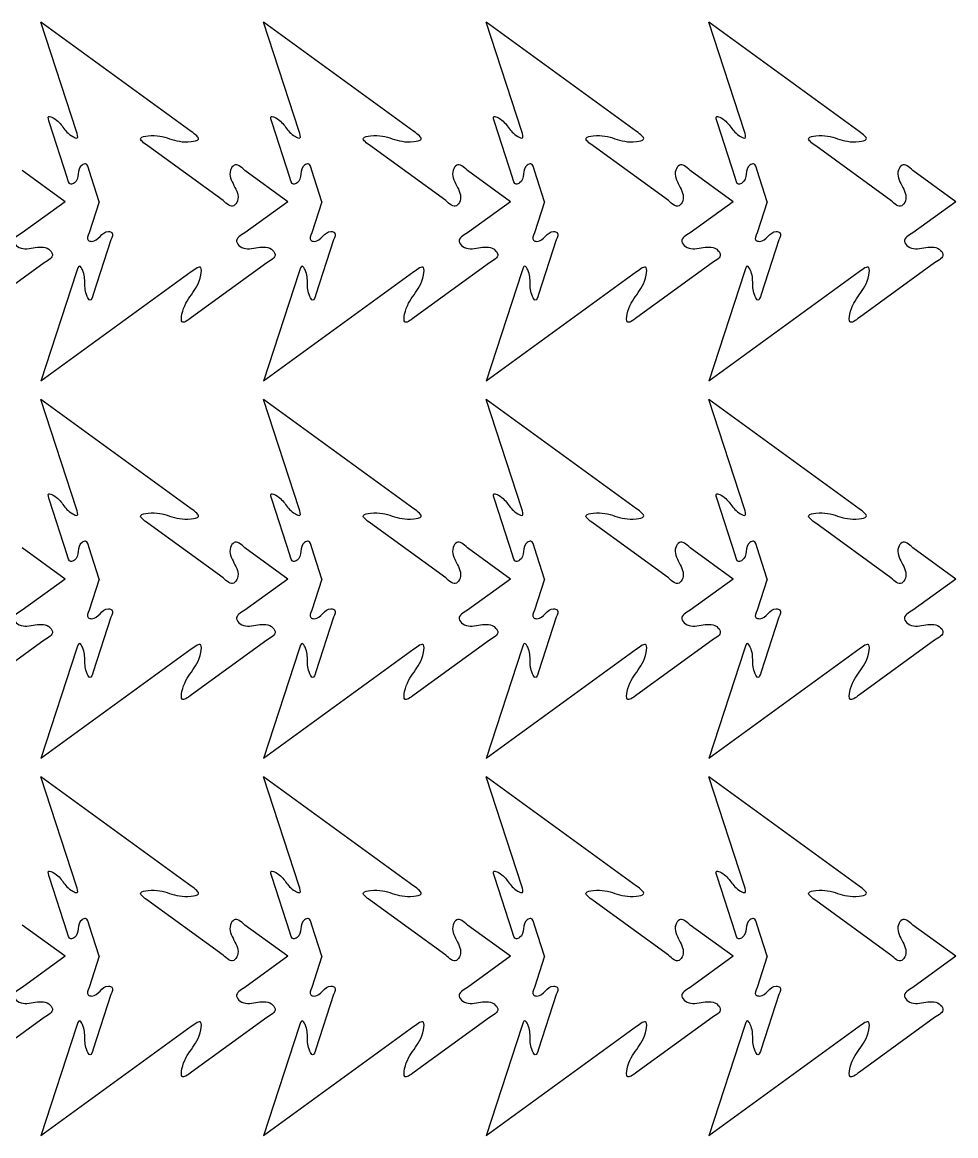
# Model space of a CAD drawing. Extents: x 14 to 374, y -227 to 221.
# Drawn here: x 188.1 to 374.3, y -227.1 to -5.1 of the extents above; entities that cross this region are included whole.
import ezdxf

# ---------------------------------------------------------------- set-up
doc = ezdxf.new("R2010")
doc.units = 0
doc.layers.get('0').update_dxf_attribs({"linetype": 'CONTINUOUS'})

msp = doc.modelspace()

# ---------------------------------------------------------------- linework, layer by layer
at = {"color": 7}
for points in [[(198.892872, -26.860419), (191.818546, -5.087872)], [(221.785878, -26.860419), (191.818546, -5.087872)], [(243.293332, -26.860419), (236.219006, -5.087872)], [(266.186338, -26.860419), (236.219006, -5.087872)], [(287.693792, -26.860419), (280.619466, -5.087872)], [(310.586798, -26.860419), (280.619466, -5.087872)], [(332.094252, -26.860419), (325.019926, -5.087872)], [(354.987258, -26.860419), (325.019926, -5.087872)], [(197.06491, -36.051194), (193.527749, -25.164916)], [(241.46537, -36.051194), (237.928209, -25.164916)], [(285.86583, -36.051194), (282.328669, -25.164916)], [(330.26629, -36.051194), (326.729129, -25.164916)], [(228.133997, -40.629795), (213.150328, -29.74352)], [(272.534457, -40.629795), (257.550788, -29.74352)], [(316.934917, -40.629795), (301.951248, -29.74352)], [(361.335377, -40.629795), (346.351708, -29.74352)], [(196.650143, -40.857054), (188.088044, -34.636327)], [(203.440657, -40.857054), (201.419423, -34.636327)], [(241.050603, -40.857054), (232.488504, -34.636327)], [(247.841117, -40.857054), (245.819883, -34.636327)], [(285.451063, -40.857054), (276.888964, -34.636327)], [(292.241577, -40.857054), (290.220343, -34.636327)], [(329.851523, -40.857054), (321.289424, -34.636327)], [(336.642037, -40.857054), (334.620803, -34.636327)], [(374.251983, -40.857054), (365.689884, -34.636327)], [(196.650143, -40.857054), (188.088044, -47.077781)], [(203.440657, -40.857054), (201.419423, -47.077781)], [(241.050603, -40.857054), (232.488504, -47.077781)], [(247.841117, -40.857054), (245.819883, -47.077781)], [(285.451063, -40.857054), (276.888964, -47.077781)], [(292.241577, -40.857054), (290.220343, -47.077781)], [(329.851523, -40.857054), (321.289424, -47.077781)], [(336.642037, -40.857054), (334.620803, -47.077781)], [(374.251983, -40.857054), (365.689884, -47.077781)], [(205.773927, -48.492646), (202.236766, -59.378922)], [(250.174387, -48.492646), (246.637226, -59.378922)], [(294.574847, -48.492646), (291.037686, -59.378922)], [(338.975307, -48.492646), (335.438146, -59.378922)], [(192.442551, -53.071247), (177.45888, -63.95752)], [(236.843011, -53.071247), (221.85934, -63.95752)], [(281.243471, -53.071247), (266.2598, -63.95752)], [(325.643931, -53.071247), (310.66026, -63.95752)], [(370.044391, -53.071247), (355.06072, -63.95752)], [(198.892872, -54.853689), (191.818546, -76.626234)], [(221.785878, -54.853689), (191.818546, -76.626234)], [(243.293332, -54.853689), (236.219006, -76.626234)], [(266.186338, -54.853689), (236.219006, -76.626234)], [(287.693792, -54.853689), (280.619466, -76.626234)], [(310.586798, -54.853689), (280.619466, -76.626234)], [(332.094252, -54.853689), (325.019926, -76.626234)], [(354.987258, -54.853689), (325.019926, -76.626234)], [(198.892872, -102.088079), (191.818546, -80.315532)], [(221.785878, -102.088079), (191.818546, -80.315532)], [(243.293332, -102.088079), (236.219006, -80.315532)], [(266.186338, -102.088079), (236.219006, -80.315532)], [(287.693792, -102.088079), (280.619466, -80.315532)], [(310.586798, -102.088079), (280.619466, -80.315532)], [(332.094252, -102.088079), (325.019926, -80.315532)], [(354.987258, -102.088079), (325.019926, -80.315532)], [(197.06491, -111.278854), (193.527749, -100.392576)], [(241.46537, -111.278854), (237.928209, -100.392576)], [(285.86583, -111.278854), (282.328669, -100.392576)], [(330.26629, -111.278854), (326.729129, -100.392576)], [(228.133997, -115.857455), (213.150328, -104.97118)], [(272.534457, -115.857455), (257.550788, -104.97118)], [(316.934917, -115.857455), (301.951248, -104.97118)], [(361.335377, -115.857455), (346.351708, -104.97118)], [(196.650143, -116.084714), (188.088044, -109.863987)], [(203.440657, -116.084714), (201.419423, -109.863987)], [(241.050603, -116.084714), (232.488504, -109.863987)], [(247.841117, -116.084714), (245.819883, -109.863987)], [(285.451063, -116.084714), (276.888964, -109.863987)], [(292.241577, -116.084714), (290.220343, -109.863987)], [(329.851523, -116.084714), (321.289424, -109.863987)], [(336.642037, -116.084714), (334.620803, -109.863987)], [(374.251983, -116.084714), (365.689884, -109.863987)], [(196.650143, -116.084714), (188.088044, -122.305441)], [(203.440657, -116.084714), (201.419423, -122.305441)], [(241.050603, -116.084714), (232.488504, -122.305441)], [(247.841117, -116.084714), (245.819883, -122.305441)], [(285.451063, -116.084714), (276.888964, -122.305441)], [(292.241577, -116.084714), (290.220343, -122.305441)], [(329.851523, -116.084714), (321.289424, -122.305441)], [(336.642037, -116.084714), (334.620803, -122.305441)], [(374.251983, -116.084714), (365.689884, -122.305441)], [(205.773927, -123.720306), (202.236766, -134.606582)], [(250.174387, -123.720306), (246.637226, -134.606582)], [(294.574847, -123.720306), (291.037686, -134.606582)], [(338.975307, -123.720306), (335.438146, -134.606582)], [(192.442551, -128.298907), (177.45888, -139.18518)], [(236.843011, -128.298907), (221.85934, -139.18518)], [(281.243471, -128.298907), (266.2598, -139.18518)], [(325.643931, -128.298907), (310.66026, -139.18518)], [(370.044391, -128.298907), (355.06072, -139.18518)], [(198.892872, -130.081349), (191.818546, -151.853894)], [(221.785878, -130.081349), (191.818546, -151.853894)], [(243.293332, -130.081349), (236.219006, -151.853894)], [(266.186338, -130.081349), (236.219006, -151.853894)], [(287.693792, -130.081349), (280.619466, -151.853894)], [(310.586798, -130.081349), (280.619466, -151.853894)], [(332.094252, -130.081349), (325.019926, -151.853894)], [(354.987258, -130.081349), (325.019926, -151.853894)], [(198.892872, -177.315729), (191.818546, -155.543182)], [(221.785878, -177.315729), (191.818546, -155.543182)], [(243.293332, -177.315729), (236.219006, -155.543182)], [(266.186338, -177.315729), (236.219006, -155.543182)], [(287.693792, -177.315729), (280.619466, -155.543182)], [(310.586798, -177.315729), (280.619466, -155.543182)], [(332.094252, -177.315729), (325.019926, -155.543182)], [(354.987258, -177.315729), (325.019926, -155.543182)], [(197.06491, -186.506504), (193.527749, -175.620226)], [(241.46537, -186.506504), (237.928209, -175.620226)], [(285.86583, -186.506504), (282.328669, -175.620226)], [(330.26629, -186.506504), (326.729129, -175.620226)], [(228.133997, -191.085105), (213.150328, -180.19883)], [(272.534457, -191.085105), (257.550788, -180.19883)], [(316.934917, -191.085105), (301.951248, -180.19883)], [(361.335377, -191.085105), (346.351708, -180.19883)], [(196.650143, -191.312364), (188.088044, -185.091637)], [(203.440657, -191.312364), (201.419423, -185.091637)], [(241.050603, -191.312364), (232.488504, -185.091637)], [(247.841117, -191.312364), (245.819883, -185.091637)], [(285.451063, -191.312364), (276.888964, -185.091637)], [(292.241577, -191.312364), (290.220343, -185.091637)], [(329.851523, -191.312364), (321.289424, -185.091637)], [(336.642037, -191.312364), (334.620803, -185.091637)], [(374.251983, -191.312364), (365.689884, -185.091637)], [(196.650143, -191.312364), (188.088044, -197.533091)], [(203.440657, -191.312364), (201.419423, -197.533091)], [(241.050603, -191.312364), (232.488504, -197.533091)], [(247.841117, -191.312364), (245.819883, -197.533091)], [(285.451063, -191.312364), (276.888964, -197.533091)], [(292.241577, -191.312364), (290.220343, -197.533091)], [(329.851523, -191.312364), (321.289424, -197.533091)], [(336.642037, -191.312364), (334.620803, -197.533091)], [(374.251983, -191.312364), (365.689884, -197.533091)], [(205.773927, -198.947956), (202.236766, -209.834232)], [(250.174387, -198.947956), (246.637226, -209.834232)], [(294.574847, -198.947956), (291.037686, -209.834232)], [(338.975307, -198.947956), (335.438146, -209.834232)], [(192.442551, -203.526557), (177.45888, -214.41283)], [(236.843011, -203.526557), (221.85934, -214.41283)], [(281.243471, -203.526557), (266.2598, -214.41283)], [(325.643931, -203.526557), (310.66026, -214.41283)], [(370.044391, -203.526557), (355.06072, -214.41283)], [(198.892872, -205.308999), (191.818546, -227.081544)], [(221.785878, -205.308999), (191.818546, -227.081544)], [(243.293332, -205.308999), (236.219006, -227.081544)], [(266.186338, -205.308999), (236.219006, -227.081544)], [(287.693792, -205.308999), (280.619466, -227.081544)], [(310.586798, -205.308999), (280.619466, -227.081544)], [(332.094252, -205.308999), (325.019926, -227.081544)], [(354.987258, -205.308999), (325.019926, -227.081544)]]:
    msp.add_lwpolyline(points, dxfattribs=at)
at = {"color": 1}
for points, knots in [([(193.527513, -25.165146), (193.335333, -24.575293), (193.004204, -23.558967), (195.055279, -24.466931), (196.210122, -26.012915), (197.365047, -27.558789), (199.416184, -28.466775), (199.084966, -27.45045), (198.892734, -26.860596)], [0, 0, 0, 0, 1.297049, 2.234838, 4.917444, 7.600135, 8.537924, 9.834986, 9.834986, 9.834986, 9.834986]), ([(237.927973, -25.165146), (237.735793, -24.575293), (237.404664, -23.558967), (239.455739, -24.466931), (240.610582, -26.012915), (241.765507, -27.558789), (243.816644, -28.466775), (243.485426, -27.45045), (243.293194, -26.860596)], [0, 0, 0, 0, 1.297049, 2.234838, 4.917444, 7.600135, 8.537924, 9.834986, 9.834986, 9.834986, 9.834986]), ([(282.328433, -25.165146), (282.136253, -24.575293), (281.805124, -23.558967), (283.856199, -24.466931), (285.011042, -26.012915), (286.165967, -27.558789), (288.217104, -28.466775), (287.885886, -27.45045), (287.693654, -26.860596)], [0, 0, 0, 0, 1.297049, 2.234838, 4.917444, 7.600135, 8.537924, 9.834986, 9.834986, 9.834986, 9.834986]), ([(326.728893, -25.165146), (326.536713, -24.575293), (326.205584, -23.558967), (328.256659, -24.466931), (329.411502, -26.012915), (330.566427, -27.558789), (332.617564, -28.466775), (332.286346, -27.45045), (332.094114, -26.860596)], [0, 0, 0, 0, 1.297049, 2.234838, 4.917444, 7.600135, 8.537924, 9.834986, 9.834986, 9.834986, 9.834986]), ([(213.150071, -29.74376), (212.337532, -29.15444), (210.937473, -28.139002), (214.485996, -27.376838), (216.19888, -27.908271), (217.468071, -28.302046)], [0, 0, 0, 0, 2.098619, 3.616061, 7.95672, 7.95672, 7.95672, 7.95672]), ([(257.550531, -29.74376), (256.737992, -29.15444), (255.337933, -28.139002), (258.886456, -27.376838), (260.59934, -27.908271), (261.868531, -28.302046)], [0, 0, 0, 0, 2.098619, 3.616061, 7.95672, 7.95672, 7.95672, 7.95672]), ([(301.950991, -29.74376), (301.138452, -29.15444), (299.738393, -28.139002), (303.286916, -27.376838), (304.9998, -27.908271), (306.268991, -28.302046)], [0, 0, 0, 0, 2.098619, 3.616061, 7.95672, 7.95672, 7.95672, 7.95672]), ([(346.351451, -29.74376), (345.538912, -29.15444), (344.138853, -28.139002), (347.687376, -27.376838), (349.40026, -27.908271), (350.669451, -28.302046)], [0, 0, 0, 0, 2.098619, 3.616061, 7.95672, 7.95672, 7.95672, 7.95672]), ([(201.41924, -34.636435), (201.282207, -34.018077), (201.074306, -33.079936), (199.48692, -33.696012), (199.241975, -35.343867), (198.997114, -36.991766), (197.409808, -37.607794), (197.201819, -36.669728), (197.064728, -36.051427)], [0, 0, 0, 0, 1.475602, 2.238709, 4.170201, 6.101539, 6.864646, 8.340199, 8.340199, 8.340199, 8.340199]), ([(232.488467, -34.636435), (231.720946, -33.957341), (230.556528, -32.927077), (229.064431, -35.243096), (230.311281, -37.63311), (231.55781, -40.023131), (230.065872, -42.339226), (228.901447, -41.309049), (228.133955, -40.630042)], [0, 0, 0, 0, 2.387681, 3.622387, 6.747469, 9.872555, 11.107332, 13.494843, 13.494843, 13.494843, 13.494843]), ([(245.8197, -34.636435), (245.682667, -34.018077), (245.474766, -33.079936), (243.88738, -33.696012), (243.642435, -35.343867), (243.397574, -36.991766), (241.810268, -37.607794), (241.602279, -36.669728), (241.465188, -36.051427)], [0, 0, 0, 0, 1.475602, 2.238709, 4.170201, 6.101539, 6.864646, 8.340199, 8.340199, 8.340199, 8.340199]), ([(276.888927, -34.636435), (276.121406, -33.957341), (274.956988, -32.927077), (273.464891, -35.243096), (274.711741, -37.63311), (275.95827, -40.023131), (274.466332, -42.339226), (273.301907, -41.309049), (272.534415, -40.630042)], [0, 0, 0, 0, 2.387681, 3.622387, 6.747469, 9.872555, 11.107332, 13.494843, 13.494843, 13.494843, 13.494843]), ([(290.22016, -34.636435), (290.083127, -34.018077), (289.875226, -33.079936), (288.28784, -33.696012), (288.042895, -35.343867), (287.798034, -36.991766), (286.210728, -37.607794), (286.002739, -36.669728), (285.865648, -36.051427)], [0, 0, 0, 0, 1.475602, 2.238709, 4.170201, 6.101539, 6.864646, 8.340199, 8.340199, 8.340199, 8.340199]), ([(321.289387, -34.636435), (320.521866, -33.957341), (319.357448, -32.927077), (317.865351, -35.243096), (319.112201, -37.63311), (320.35873, -40.023131), (318.866792, -42.339226), (317.702367, -41.309049), (316.934875, -40.630042)], [0, 0, 0, 0, 2.387681, 3.622387, 6.747469, 9.872555, 11.107332, 13.494843, 13.494843, 13.494843, 13.494843]), ([(334.62062, -34.636435), (334.483587, -34.018077), (334.275686, -33.079936), (332.6883, -33.696012), (332.443355, -35.343867), (332.198494, -36.991766), (330.611188, -37.607794), (330.403199, -36.669728), (330.266108, -36.051427)], [0, 0, 0, 0, 1.475602, 2.238709, 4.170201, 6.101539, 6.864646, 8.340199, 8.340199, 8.340199, 8.340199]), ([(365.689847, -34.636435), (364.922326, -33.957341), (363.757908, -32.927077), (362.265811, -35.243096), (363.512661, -37.63311), (364.75919, -40.023131), (363.267252, -42.339226), (362.102827, -41.309049), (361.335335, -40.630042)], [0, 0, 0, 0, 2.387681, 3.622387, 6.747469, 9.872555, 11.107332, 13.494843, 13.494843, 13.494843, 13.494843]), ([(188.088007, -47.077937), (187.204963, -47.598032), (185.865281, -48.387078), (187.606934, -50.521812), (190.265234, -50.074559), (192.923492, -49.62757), (194.665103, -51.7622), (193.325494, -52.551216), (192.442519, -53.071279)], [0, 0, 0, 0, 2.387667, 3.622372, 6.74751, 9.872542, 11.107247, 13.494748, 13.494748, 13.494748, 13.494748]), ([(201.41924, -47.077937), (201.166707, -47.658762), (200.78358, -48.53995), (202.429818, -48.974682), (203.596533, -47.785368), (204.763206, -46.59623), (206.409524, -47.030733), (206.026327, -47.911879), (205.773753, -48.492664)], [0, 0, 0, 0, 1.475644, 2.238751, 4.170082, 6.101529, 6.864609, 8.340124, 8.340124, 8.340124, 8.340124]), ([(232.488467, -47.077937), (231.605423, -47.598032), (230.265741, -48.387078), (232.007394, -50.521812), (234.665694, -50.074559), (237.323952, -49.62757), (239.065563, -51.7622), (237.725954, -52.551216), (236.84298, -53.071279)], [0, 0, 0, 0, 2.387667, 3.622372, 6.74751, 9.872542, 11.107247, 13.494748, 13.494748, 13.494748, 13.494748]), ([(245.8197, -47.077937), (245.567167, -47.658762), (245.18404, -48.53995), (246.830278, -48.974682), (247.996993, -47.785368), (249.163666, -46.59623), (250.809984, -47.030733), (250.426787, -47.911879), (250.174213, -48.492664)], [0, 0, 0, 0, 1.475644, 2.238751, 4.170082, 6.101529, 6.864609, 8.340124, 8.340124, 8.340124, 8.340124]), ([(276.888927, -47.077937), (276.005883, -47.598032), (274.666201, -48.387078), (276.407854, -50.521812), (279.066154, -50.074559), (281.724412, -49.62757), (283.466023, -51.7622), (282.126414, -52.551216), (281.24344, -53.071279)], [0, 0, 0, 0, 2.387667, 3.622372, 6.74751, 9.872542, 11.107247, 13.494748, 13.494748, 13.494748, 13.494748]), ([(290.22016, -47.077937), (289.967627, -47.658762), (289.5845, -48.53995), (291.230738, -48.974682), (292.397453, -47.785368), (293.564126, -46.59623), (295.210444, -47.030733), (294.827247, -47.911879), (294.574673, -48.492664)], [0, 0, 0, 0, 1.475644, 2.238751, 4.170082, 6.101529, 6.864609, 8.340124, 8.340124, 8.340124, 8.340124]), ([(321.289387, -47.077937), (320.406343, -47.598032), (319.066661, -48.387078), (320.808314, -50.521812), (323.466614, -50.074559), (326.124872, -49.62757), (327.866483, -51.7622), (326.526874, -52.551216), (325.6439, -53.071279)], [0, 0, 0, 0, 2.387667, 3.622372, 6.74751, 9.872542, 11.107247, 13.494748, 13.494748, 13.494748, 13.494748]), ([(334.62062, -47.077937), (334.368087, -47.658762), (333.98496, -48.53995), (335.631198, -48.974682), (336.797913, -47.785368), (337.964586, -46.59623), (339.610904, -47.030733), (339.227707, -47.911879), (338.975133, -48.492664)], [0, 0, 0, 0, 1.475644, 2.238751, 4.170082, 6.101529, 6.864609, 8.340124, 8.340124, 8.340124, 8.340124]), ([(365.689847, -47.077937), (364.806803, -47.598032), (363.467121, -48.387078), (365.208774, -50.521812), (367.867074, -50.074559), (370.525332, -49.62757), (372.266943, -51.7622), (370.927334, -52.551216), (370.04436, -53.071279)], [0, 0, 0, 0, 2.387667, 3.622372, 6.74751, 9.872542, 11.107247, 13.494748, 13.494748, 13.494748, 13.494748]), ([(202.236538, -59.378945), (202.045381, -59.96914), (201.716022, -60.986032), (200.590339, -59.04593), (200.564599, -57.116454), (200.539031, -55.186965), (199.413406, -53.246695), (199.083945, -54.263592), (198.892734, -54.853777)], [0, 0, 0, 0, 1.297027, 2.234751, 4.917335, 7.600042, 8.537838, 9.834896, 9.834896, 9.834896, 9.834896]), ([(221.859096, -63.95756), (221.047553, -64.548272), (219.649237, -65.56609), (220.021128, -61.955774), (221.822588, -59.405711), (223.623977, -56.855521), (223.99566, -53.245243), (222.59735, -54.263061), (221.785807, -54.853777)], [0, 0, 0, 0, 2.098581, 3.615928, 7.956566, 12.297142, 13.814488, 15.913097, 15.913097, 15.913097, 15.913097]), ([(246.636998, -59.378945), (246.445841, -59.96914), (246.116482, -60.986032), (244.990799, -59.04593), (244.965059, -57.116454), (244.939491, -55.186965), (243.813866, -53.246695), (243.484405, -54.263592), (243.293194, -54.853777)], [0, 0, 0, 0, 1.297027, 2.234751, 4.917335, 7.600042, 8.537838, 9.834896, 9.834896, 9.834896, 9.834896]), ([(266.259556, -63.95756), (265.448013, -64.548272), (264.049697, -65.56609), (264.421588, -61.955774), (266.223048, -59.405711), (268.024437, -56.855521), (268.39612, -53.245243), (266.99781, -54.263061), (266.186267, -54.853777)], [0, 0, 0, 0, 2.098581, 3.615928, 7.956566, 12.297142, 13.814488, 15.913097, 15.913097, 15.913097, 15.913097]), ([(291.037458, -59.378945), (290.846301, -59.96914), (290.516942, -60.986032), (289.391259, -59.04593), (289.365519, -57.116454), (289.339951, -55.186965), (288.214326, -53.246695), (287.884865, -54.263592), (287.693654, -54.853777)], [0, 0, 0, 0, 1.297027, 2.234751, 4.917335, 7.600042, 8.537838, 9.834896, 9.834896, 9.834896, 9.834896]), ([(310.660016, -63.95756), (309.848473, -64.548272), (308.450157, -65.56609), (308.822048, -61.955774), (310.623508, -59.405711), (312.424897, -56.855521), (312.79658, -53.245243), (311.39827, -54.263061), (310.586727, -54.853777)], [0, 0, 0, 0, 2.098581, 3.615928, 7.956566, 12.297142, 13.814488, 15.913097, 15.913097, 15.913097, 15.913097]), ([(335.437918, -59.378945), (335.246761, -59.96914), (334.917402, -60.986032), (333.791719, -59.04593), (333.765979, -57.116454), (333.740411, -55.186965), (332.614786, -53.246695), (332.285325, -54.263592), (332.094114, -54.853777)], [0, 0, 0, 0, 1.297027, 2.234751, 4.917335, 7.600042, 8.537838, 9.834896, 9.834896, 9.834896, 9.834896]), ([(355.060476, -63.95756), (354.248933, -64.548272), (352.850617, -65.56609), (353.222508, -61.955774), (355.023968, -59.405711), (356.825357, -56.855521), (357.19704, -53.245243), (355.79873, -54.263061), (354.987187, -54.853777)], [0, 0, 0, 0, 2.098581, 3.615928, 7.956566, 12.297142, 13.814488, 15.913097, 15.913097, 15.913097, 15.913097]), ([(193.527513, -100.392806), (193.335333, -99.802953), (193.004204, -98.786627), (195.055279, -99.694591), (196.210122, -101.240575), (197.365047, -102.786449), (199.416184, -103.694435), (199.084966, -102.67811), (198.892734, -102.088256)], [0, 0, 0, 0, 1.297049, 2.234838, 4.917444, 7.600135, 8.537924, 9.834986, 9.834986, 9.834986, 9.834986]), ([(237.927973, -100.392806), (237.735793, -99.802953), (237.404664, -98.786627), (239.455739, -99.694591), (240.610582, -101.240575), (241.765507, -102.786449), (243.816644, -103.694435), (243.485426, -102.67811), (243.293194, -102.088256)], [0, 0, 0, 0, 1.297049, 2.234838, 4.917444, 7.600135, 8.537924, 9.834986, 9.834986, 9.834986, 9.834986]), ([(282.328433, -100.392806), (282.136253, -99.802953), (281.805124, -98.786627), (283.856199, -99.694591), (285.011042, -101.240575), (286.165967, -102.786449), (288.217104, -103.694435), (287.885886, -102.67811), (287.693654, -102.088256)], [0, 0, 0, 0, 1.297049, 2.234838, 4.917444, 7.600135, 8.537924, 9.834986, 9.834986, 9.834986, 9.834986]), ([(326.728893, -100.392806), (326.536713, -99.802953), (326.205584, -98.786627), (328.256659, -99.694591), (329.411502, -101.240575), (330.566427, -102.786449), (332.617564, -103.694435), (332.286346, -102.67811), (332.094114, -102.088256)], [0, 0, 0, 0, 1.297049, 2.234838, 4.917444, 7.600135, 8.537924, 9.834986, 9.834986, 9.834986, 9.834986]), ([(213.150071, -104.97142), (212.337532, -104.3821), (210.937473, -103.366662), (214.485996, -102.604498), (216.19888, -103.135931), (217.468071, -103.529706)], [0, 0, 0, 0, 2.098619, 3.616061, 7.95672, 7.95672, 7.95672, 7.95672]), ([(257.550531, -104.97142), (256.737992, -104.3821), (255.337933, -103.366662), (258.886456, -102.604498), (260.59934, -103.135931), (261.868531, -103.529706)], [0, 0, 0, 0, 2.098619, 3.616061, 7.95672, 7.95672, 7.95672, 7.95672]), ([(301.950991, -104.97142), (301.138452, -104.3821), (299.738393, -103.366662), (303.286916, -102.604498), (304.9998, -103.135931), (306.268991, -103.529706)], [0, 0, 0, 0, 2.098619, 3.616061, 7.95672, 7.95672, 7.95672, 7.95672]), ([(346.351451, -104.97142), (345.538912, -104.3821), (344.138853, -103.366662), (347.687376, -102.604498), (349.40026, -103.135931), (350.669451, -103.529706)], [0, 0, 0, 0, 2.098619, 3.616061, 7.95672, 7.95672, 7.95672, 7.95672]), ([(201.41924, -109.864095), (201.282207, -109.245737), (201.074306, -108.307596), (199.48692, -108.923672), (199.241975, -110.571527), (198.997114, -112.219427), (197.409808, -112.835454), (197.201819, -111.897388), (197.064728, -111.279087)], [0, 0, 0, 0, 1.475602, 2.238709, 4.170201, 6.101539, 6.864646, 8.340199, 8.340199, 8.340199, 8.340199]), ([(232.488467, -109.864095), (231.720946, -109.185001), (230.556528, -108.154737), (229.064431, -110.470756), (230.311281, -112.86077), (231.55781, -115.250791), (230.065872, -117.566886), (228.901447, -116.536709), (228.133955, -115.857702)], [0, 0, 0, 0, 2.387681, 3.622387, 6.747469, 9.872555, 11.107332, 13.494843, 13.494843, 13.494843, 13.494843]), ([(245.8197, -109.864095), (245.682667, -109.245737), (245.474766, -108.307596), (243.88738, -108.923672), (243.642435, -110.571527), (243.397574, -112.219427), (241.810268, -112.835454), (241.602279, -111.897388), (241.465188, -111.279087)], [0, 0, 0, 0, 1.475602, 2.238709, 4.170201, 6.101539, 6.864646, 8.340199, 8.340199, 8.340199, 8.340199]), ([(276.888927, -109.864095), (276.121406, -109.185001), (274.956988, -108.154737), (273.464891, -110.470756), (274.711741, -112.86077), (275.95827, -115.250791), (274.466332, -117.566886), (273.301907, -116.536709), (272.534415, -115.857702)], [0, 0, 0, 0, 2.387681, 3.622387, 6.747469, 9.872555, 11.107332, 13.494843, 13.494843, 13.494843, 13.494843]), ([(290.22016, -109.864095), (290.083127, -109.245737), (289.875226, -108.307596), (288.28784, -108.923672), (288.042895, -110.571527), (287.798034, -112.219427), (286.210728, -112.835454), (286.002739, -111.897388), (285.865648, -111.279087)], [0, 0, 0, 0, 1.475602, 2.238709, 4.170201, 6.101539, 6.864646, 8.340199, 8.340199, 8.340199, 8.340199]), ([(321.289387, -109.864095), (320.521866, -109.185001), (319.357448, -108.154737), (317.865351, -110.470756), (319.112201, -112.86077), (320.35873, -115.250791), (318.866792, -117.566886), (317.702367, -116.536709), (316.934875, -115.857702)], [0, 0, 0, 0, 2.387681, 3.622387, 6.747469, 9.872555, 11.107332, 13.494843, 13.494843, 13.494843, 13.494843]), ([(334.62062, -109.864095), (334.483587, -109.245737), (334.275686, -108.307596), (332.6883, -108.923672), (332.443355, -110.571527), (332.198494, -112.219427), (330.611188, -112.835454), (330.403199, -111.897388), (330.266108, -111.279087)], [0, 0, 0, 0, 1.475602, 2.238709, 4.170201, 6.101539, 6.864646, 8.340199, 8.340199, 8.340199, 8.340199]), ([(365.689847, -109.864095), (364.922326, -109.185001), (363.757908, -108.154737), (362.265811, -110.470756), (363.512661, -112.86077), (364.75919, -115.250791), (363.267252, -117.566886), (362.102827, -116.536709), (361.335335, -115.857702)], [0, 0, 0, 0, 2.387681, 3.622387, 6.747469, 9.872555, 11.107332, 13.494843, 13.494843, 13.494843, 13.494843]), ([(201.41924, -122.305597), (201.166707, -122.886422), (200.78358, -123.76761), (202.429818, -124.202342), (203.596533, -123.013028), (204.763206, -121.82389), (206.409524, -122.258393), (206.026327, -123.139539), (205.773753, -123.720324)], [0, 0, 0, 0, 1.475644, 2.238751, 4.170082, 6.101529, 6.864609, 8.340124, 8.340124, 8.340124, 8.340124]), ([(245.8197, -122.305597), (245.567167, -122.886422), (245.18404, -123.76761), (246.830278, -124.202342), (247.996993, -123.013028), (249.163666, -121.82389), (250.809984, -122.258393), (250.426787, -123.139539), (250.174213, -123.720324)], [0, 0, 0, 0, 1.475644, 2.238751, 4.170082, 6.101529, 6.864609, 8.340124, 8.340124, 8.340124, 8.340124]), ([(290.22016, -122.305597), (289.967627, -122.886422), (289.5845, -123.76761), (291.230738, -124.202342), (292.397453, -123.013028), (293.564126, -121.82389), (295.210444, -122.258393), (294.827247, -123.139539), (294.574673, -123.720324)], [0, 0, 0, 0, 1.475644, 2.238751, 4.170082, 6.101529, 6.864609, 8.340124, 8.340124, 8.340124, 8.340124]), ([(334.62062, -122.305597), (334.368087, -122.886422), (333.98496, -123.76761), (335.631198, -124.202342), (336.797913, -123.013028), (337.964586, -121.82389), (339.610904, -122.258393), (339.227707, -123.139539), (338.975133, -123.720324)], [0, 0, 0, 0, 1.475644, 2.238751, 4.170082, 6.101529, 6.864609, 8.340124, 8.340124, 8.340124, 8.340124]), ([(188.088007, -122.305597), (187.204963, -122.825692), (185.865281, -123.614738), (187.606934, -125.749472), (190.265234, -125.302219), (192.923492, -124.85523), (194.665103, -126.98986), (193.325494, -127.778876), (192.442519, -128.298939)], [0, 0, 0, 0, 2.387667, 3.622372, 6.74751, 9.872542, 11.107247, 13.494748, 13.494748, 13.494748, 13.494748]), ([(232.488467, -122.305597), (231.605423, -122.825692), (230.265741, -123.614738), (232.007394, -125.749472), (234.665694, -125.302219), (237.323952, -124.85523), (239.065563, -126.98986), (237.725954, -127.778876), (236.84298, -128.298939)], [0, 0, 0, 0, 2.387667, 3.622372, 6.74751, 9.872542, 11.107247, 13.494748, 13.494748, 13.494748, 13.494748]), ([(276.888927, -122.305597), (276.005883, -122.825692), (274.666201, -123.614738), (276.407854, -125.749472), (279.066154, -125.302219), (281.724412, -124.85523), (283.466023, -126.98986), (282.126414, -127.778876), (281.24344, -128.298939)], [0, 0, 0, 0, 2.387667, 3.622372, 6.74751, 9.872542, 11.107247, 13.494748, 13.494748, 13.494748, 13.494748]), ([(321.289387, -122.305597), (320.406343, -122.825692), (319.066661, -123.614738), (320.808314, -125.749472), (323.466614, -125.302219), (326.124872, -124.85523), (327.866483, -126.98986), (326.526874, -127.778876), (325.6439, -128.298939)], [0, 0, 0, 0, 2.387667, 3.622372, 6.74751, 9.872542, 11.107247, 13.494748, 13.494748, 13.494748, 13.494748]), ([(365.689847, -122.305597), (364.806803, -122.825692), (363.467121, -123.614738), (365.208774, -125.749472), (367.867074, -125.302219), (370.525332, -124.85523), (372.266943, -126.98986), (370.927334, -127.778876), (370.04436, -128.298939)], [0, 0, 0, 0, 2.387667, 3.622372, 6.74751, 9.872542, 11.107247, 13.494748, 13.494748, 13.494748, 13.494748]), ([(202.236538, -134.606605), (202.045381, -135.1968), (201.716022, -136.213692), (200.590339, -134.27359), (200.564599, -132.344114), (200.539031, -130.414625), (199.413406, -128.474355), (199.083945, -129.491252), (198.892734, -130.081437)], [0, 0, 0, 0, 1.297027, 2.234751, 4.917335, 7.600042, 8.537838, 9.834896, 9.834896, 9.834896, 9.834896]), ([(221.859096, -139.18522), (221.047553, -139.775932), (219.649237, -140.79375), (220.021128, -137.183434), (221.822588, -134.633371), (223.623977, -132.083181), (223.99566, -128.472903), (222.59735, -129.490721), (221.785807, -130.081437)], [0, 0, 0, 0, 2.098581, 3.615928, 7.956566, 12.297142, 13.814488, 15.913097, 15.913097, 15.913097, 15.913097]), ([(246.636998, -134.606605), (246.445841, -135.1968), (246.116482, -136.213692), (244.990799, -134.27359), (244.965059, -132.344114), (244.939491, -130.414625), (243.813866, -128.474355), (243.484405, -129.491252), (243.293194, -130.081437)], [0, 0, 0, 0, 1.297027, 2.234751, 4.917335, 7.600042, 8.537838, 9.834896, 9.834896, 9.834896, 9.834896]), ([(266.259556, -139.18522), (265.448013, -139.775932), (264.049697, -140.79375), (264.421588, -137.183434), (266.223048, -134.633371), (268.024437, -132.083181), (268.39612, -128.472903), (266.99781, -129.490721), (266.186267, -130.081437)], [0, 0, 0, 0, 2.098581, 3.615928, 7.956566, 12.297142, 13.814488, 15.913097, 15.913097, 15.913097, 15.913097]), ([(291.037458, -134.606605), (290.846301, -135.1968), (290.516942, -136.213692), (289.391259, -134.27359), (289.365519, -132.344114), (289.339951, -130.414625), (288.214326, -128.474355), (287.884865, -129.491252), (287.693654, -130.081437)], [0, 0, 0, 0, 1.297027, 2.234751, 4.917335, 7.600042, 8.537838, 9.834896, 9.834896, 9.834896, 9.834896]), ([(310.660016, -139.18522), (309.848473, -139.775932), (308.450157, -140.79375), (308.822048, -137.183434), (310.623508, -134.633371), (312.424897, -132.083181), (312.79658, -128.472903), (311.39827, -129.490721), (310.586727, -130.081437)], [0, 0, 0, 0, 2.098581, 3.615928, 7.956566, 12.297142, 13.814488, 15.913097, 15.913097, 15.913097, 15.913097]), ([(335.437918, -134.606605), (335.246761, -135.1968), (334.917402, -136.213692), (333.791719, -134.27359), (333.765979, -132.344114), (333.740411, -130.414625), (332.614786, -128.474355), (332.285325, -129.491252), (332.094114, -130.081437)], [0, 0, 0, 0, 1.297027, 2.234751, 4.917335, 7.600042, 8.537838, 9.834896, 9.834896, 9.834896, 9.834896]), ([(355.060476, -139.18522), (354.248933, -139.775932), (352.850617, -140.79375), (353.222508, -137.183434), (355.023968, -134.633371), (356.825357, -132.083181), (357.19704, -128.472903), (355.79873, -129.490721), (354.987187, -130.081437)], [0, 0, 0, 0, 2.098581, 3.615928, 7.956566, 12.297142, 13.814488, 15.913097, 15.913097, 15.913097, 15.913097]), ([(193.527513, -175.620456), (193.335333, -175.030603), (193.004204, -174.014277), (195.055279, -174.922241), (196.210122, -176.468225), (197.365047, -178.014099), (199.416184, -178.922085), (199.084966, -177.90576), (198.892734, -177.315906)], [0, 0, 0, 0, 1.297049, 2.234838, 4.917444, 7.600135, 8.537924, 9.834986, 9.834986, 9.834986, 9.834986]), ([(237.927973, -175.620456), (237.735793, -175.030603), (237.404664, -174.014277), (239.455739, -174.922241), (240.610582, -176.468225), (241.765507, -178.014099), (243.816644, -178.922085), (243.485426, -177.90576), (243.293194, -177.315906)], [0, 0, 0, 0, 1.297049, 2.234838, 4.917444, 7.600135, 8.537924, 9.834986, 9.834986, 9.834986, 9.834986]), ([(282.328433, -175.620456), (282.136253, -175.030603), (281.805124, -174.014277), (283.856199, -174.922241), (285.011042, -176.468225), (286.165967, -178.014099), (288.217104, -178.922085), (287.885886, -177.90576), (287.693654, -177.315906)], [0, 0, 0, 0, 1.297049, 2.234838, 4.917444, 7.600135, 8.537924, 9.834986, 9.834986, 9.834986, 9.834986]), ([(326.728893, -175.620456), (326.536713, -175.030603), (326.205584, -174.014277), (328.256659, -174.922241), (329.411502, -176.468225), (330.566427, -178.014099), (332.617564, -178.922085), (332.286346, -177.90576), (332.094114, -177.315906)], [0, 0, 0, 0, 1.297049, 2.234838, 4.917444, 7.600135, 8.537924, 9.834986, 9.834986, 9.834986, 9.834986]), ([(213.150071, -180.19907), (212.337532, -179.60975), (210.937473, -178.594312), (214.485996, -177.832148), (216.19888, -178.363581), (217.468071, -178.757356)], [0, 0, 0, 0, 2.098619, 3.616061, 7.95672, 7.95672, 7.95672, 7.95672]), ([(257.550531, -180.19907), (256.737992, -179.60975), (255.337933, -178.594312), (258.886456, -177.832148), (260.59934, -178.363581), (261.868531, -178.757356)], [0, 0, 0, 0, 2.098619, 3.616061, 7.95672, 7.95672, 7.95672, 7.95672]), ([(301.950991, -180.19907), (301.138452, -179.60975), (299.738393, -178.594312), (303.286916, -177.832148), (304.9998, -178.363581), (306.268991, -178.757356)], [0, 0, 0, 0, 2.098619, 3.616061, 7.95672, 7.95672, 7.95672, 7.95672]), ([(346.351451, -180.19907), (345.538912, -179.60975), (344.138853, -178.594312), (347.687376, -177.832148), (349.40026, -178.363581), (350.669451, -178.757356)], [0, 0, 0, 0, 2.098619, 3.616061, 7.95672, 7.95672, 7.95672, 7.95672]), ([(201.41924, -185.091745), (201.282207, -184.473387), (201.074306, -183.535246), (199.48692, -184.151322), (199.241975, -185.799177), (198.997114, -187.447077), (197.409808, -188.063104), (197.201819, -187.125038), (197.064728, -186.506737)], [0, 0, 0, 0, 1.475602, 2.238709, 4.170201, 6.101539, 6.864646, 8.340199, 8.340199, 8.340199, 8.340199]), ([(232.488467, -185.091745), (231.720946, -184.412651), (230.556528, -183.382387), (229.064431, -185.698406), (230.311281, -188.08842), (231.55781, -190.478441), (230.065872, -192.794536), (228.901447, -191.764359), (228.133955, -191.085352)], [0, 0, 0, 0, 2.387681, 3.622387, 6.747469, 9.872555, 11.107332, 13.494843, 13.494843, 13.494843, 13.494843]), ([(245.8197, -185.091745), (245.682667, -184.473387), (245.474766, -183.535246), (243.88738, -184.151322), (243.642435, -185.799177), (243.397574, -187.447077), (241.810268, -188.063104), (241.602279, -187.125038), (241.465188, -186.506737)], [0, 0, 0, 0, 1.475602, 2.238709, 4.170201, 6.101539, 6.864646, 8.340199, 8.340199, 8.340199, 8.340199]), ([(276.888927, -185.091745), (276.121406, -184.412651), (274.956988, -183.382387), (273.464891, -185.698406), (274.711741, -188.08842), (275.95827, -190.478441), (274.466332, -192.794536), (273.301907, -191.764359), (272.534415, -191.085352)], [0, 0, 0, 0, 2.387681, 3.622387, 6.747469, 9.872555, 11.107332, 13.494843, 13.494843, 13.494843, 13.494843]), ([(290.22016, -185.091745), (290.083127, -184.473387), (289.875226, -183.535246), (288.28784, -184.151322), (288.042895, -185.799177), (287.798034, -187.447077), (286.210728, -188.063104), (286.002739, -187.125038), (285.865648, -186.506737)], [0, 0, 0, 0, 1.475602, 2.238709, 4.170201, 6.101539, 6.864646, 8.340199, 8.340199, 8.340199, 8.340199]), ([(321.289387, -185.091745), (320.521866, -184.412651), (319.357448, -183.382387), (317.865351, -185.698406), (319.112201, -188.08842), (320.35873, -190.478441), (318.866792, -192.794536), (317.702367, -191.764359), (316.934875, -191.085352)], [0, 0, 0, 0, 2.387681, 3.622387, 6.747469, 9.872555, 11.107332, 13.494843, 13.494843, 13.494843, 13.494843]), ([(334.62062, -185.091745), (334.483587, -184.473387), (334.275686, -183.535246), (332.6883, -184.151322), (332.443355, -185.799177), (332.198494, -187.447077), (330.611188, -188.063104), (330.403199, -187.125038), (330.266108, -186.506737)], [0, 0, 0, 0, 1.475602, 2.238709, 4.170201, 6.101539, 6.864646, 8.340199, 8.340199, 8.340199, 8.340199]), ([(365.689847, -185.091745), (364.922326, -184.412651), (363.757908, -183.382387), (362.265811, -185.698406), (363.512661, -188.08842), (364.75919, -190.478441), (363.267252, -192.794536), (362.102827, -191.764359), (361.335335, -191.085352)], [0, 0, 0, 0, 2.387681, 3.622387, 6.747469, 9.872555, 11.107332, 13.494843, 13.494843, 13.494843, 13.494843]), ([(188.088007, -197.533247), (187.204963, -198.053342), (185.865281, -198.842388), (187.606934, -200.977122), (190.265234, -200.529869), (192.923492, -200.08288), (194.665103, -202.21751), (193.325494, -203.006526), (192.442519, -203.526589)], [0, 0, 0, 0, 2.387667, 3.622372, 6.74751, 9.872542, 11.107247, 13.494748, 13.494748, 13.494748, 13.494748]), ([(201.41924, -197.533247), (201.166707, -198.114072), (200.78358, -198.99526), (202.429818, -199.429992), (203.596533, -198.240678), (204.763206, -197.05154), (206.409524, -197.486043), (206.026327, -198.367189), (205.773753, -198.947974)], [0, 0, 0, 0, 1.475644, 2.238751, 4.170082, 6.101529, 6.864609, 8.340124, 8.340124, 8.340124, 8.340124]), ([(232.488467, -197.533247), (231.605423, -198.053342), (230.265741, -198.842388), (232.007394, -200.977122), (234.665694, -200.529869), (237.323952, -200.08288), (239.065563, -202.21751), (237.725954, -203.006526), (236.84298, -203.526589)], [0, 0, 0, 0, 2.387667, 3.622372, 6.74751, 9.872542, 11.107247, 13.494748, 13.494748, 13.494748, 13.494748]), ([(245.8197, -197.533247), (245.567167, -198.114072), (245.18404, -198.99526), (246.830278, -199.429992), (247.996993, -198.240678), (249.163666, -197.05154), (250.809984, -197.486043), (250.426787, -198.367189), (250.174213, -198.947974)], [0, 0, 0, 0, 1.475644, 2.238751, 4.170082, 6.101529, 6.864609, 8.340124, 8.340124, 8.340124, 8.340124]), ([(276.888927, -197.533247), (276.005883, -198.053342), (274.666201, -198.842388), (276.407854, -200.977122), (279.066154, -200.529869), (281.724412, -200.08288), (283.466023, -202.21751), (282.126414, -203.006526), (281.24344, -203.526589)], [0, 0, 0, 0, 2.387667, 3.622372, 6.74751, 9.872542, 11.107247, 13.494748, 13.494748, 13.494748, 13.494748]), ([(290.22016, -197.533247), (289.967627, -198.114072), (289.5845, -198.99526), (291.230738, -199.429992), (292.397453, -198.240678), (293.564126, -197.05154), (295.210444, -197.486043), (294.827247, -198.367189), (294.574673, -198.947974)], [0, 0, 0, 0, 1.475644, 2.238751, 4.170082, 6.101529, 6.864609, 8.340124, 8.340124, 8.340124, 8.340124]), ([(321.289387, -197.533247), (320.406343, -198.053342), (319.066661, -198.842388), (320.808314, -200.977122), (323.466614, -200.529869), (326.124872, -200.08288), (327.866483, -202.21751), (326.526874, -203.006526), (325.6439, -203.526589)], [0, 0, 0, 0, 2.387667, 3.622372, 6.74751, 9.872542, 11.107247, 13.494748, 13.494748, 13.494748, 13.494748]), ([(334.62062, -197.533247), (334.368087, -198.114072), (333.98496, -198.99526), (335.631198, -199.429992), (336.797913, -198.240678), (337.964586, -197.05154), (339.610904, -197.486043), (339.227707, -198.367189), (338.975133, -198.947974)], [0, 0, 0, 0, 1.475644, 2.238751, 4.170082, 6.101529, 6.864609, 8.340124, 8.340124, 8.340124, 8.340124]), ([(365.689847, -197.533247), (364.806803, -198.053342), (363.467121, -198.842388), (365.208774, -200.977122), (367.867074, -200.529869), (370.525332, -200.08288), (372.266943, -202.21751), (370.927334, -203.006526), (370.04436, -203.526589)], [0, 0, 0, 0, 2.387667, 3.622372, 6.74751, 9.872542, 11.107247, 13.494748, 13.494748, 13.494748, 13.494748]), ([(202.236538, -209.834255), (202.045381, -210.42445), (201.716022, -211.441342), (200.590339, -209.50124), (200.564599, -207.571764), (200.539031, -205.642275), (199.413406, -203.702005), (199.083945, -204.718902), (198.892734, -205.309087)], [0, 0, 0, 0, 1.297027, 2.234751, 4.917335, 7.600042, 8.537838, 9.834896, 9.834896, 9.834896, 9.834896]), ([(221.859096, -214.41287), (221.047553, -215.003582), (219.649237, -216.0214), (220.021128, -212.411084), (221.822588, -209.861021), (223.623977, -207.310831), (223.99566, -203.700553), (222.59735, -204.718371), (221.785807, -205.309087)], [0, 0, 0, 0, 2.098581, 3.615928, 7.956566, 12.297142, 13.814488, 15.913097, 15.913097, 15.913097, 15.913097]), ([(246.636998, -209.834255), (246.445841, -210.42445), (246.116482, -211.441342), (244.990799, -209.50124), (244.965059, -207.571764), (244.939491, -205.642275), (243.813866, -203.702005), (243.484405, -204.718902), (243.293194, -205.309087)], [0, 0, 0, 0, 1.297027, 2.234751, 4.917335, 7.600042, 8.537838, 9.834896, 9.834896, 9.834896, 9.834896]), ([(266.259556, -214.41287), (265.448013, -215.003582), (264.049697, -216.0214), (264.421588, -212.411084), (266.223048, -209.861021), (268.024437, -207.310831), (268.39612, -203.700553), (266.99781, -204.718371), (266.186267, -205.309087)], [0, 0, 0, 0, 2.098581, 3.615928, 7.956566, 12.297142, 13.814488, 15.913097, 15.913097, 15.913097, 15.913097]), ([(291.037458, -209.834255), (290.846301, -210.42445), (290.516942, -211.441342), (289.391259, -209.50124), (289.365519, -207.571764), (289.339951, -205.642275), (288.214326, -203.702005), (287.884865, -204.718902), (287.693654, -205.309087)], [0, 0, 0, 0, 1.297027, 2.234751, 4.917335, 7.600042, 8.537838, 9.834896, 9.834896, 9.834896, 9.834896]), ([(310.660016, -214.41287), (309.848473, -215.003582), (308.450157, -216.0214), (308.822048, -212.411084), (310.623508, -209.861021), (312.424897, -207.310831), (312.79658, -203.700553), (311.39827, -204.718371), (310.586727, -205.309087)], [0, 0, 0, 0, 2.098581, 3.615928, 7.956566, 12.297142, 13.814488, 15.913097, 15.913097, 15.913097, 15.913097]), ([(335.437918, -209.834255), (335.246761, -210.42445), (334.917402, -211.441342), (333.791719, -209.50124), (333.765979, -207.571764), (333.740411, -205.642275), (332.614786, -203.702005), (332.285325, -204.718902), (332.094114, -205.309087)], [0, 0, 0, 0, 1.297027, 2.234751, 4.917335, 7.600042, 8.537838, 9.834896, 9.834896, 9.834896, 9.834896]), ([(355.060476, -214.41287), (354.248933, -215.003582), (352.850617, -216.0214), (353.222508, -212.411084), (355.023968, -209.861021), (356.825357, -207.310831), (357.19704, -203.700553), (355.79873, -204.718371), (354.987187, -205.309087)], [0, 0, 0, 0, 2.098581, 3.615928, 7.956566, 12.297142, 13.814488, 15.913097, 15.913097, 15.913097, 15.913097])]:
    msp.add_open_spline(points, degree=3, knots=knots, dxfattribs=at)
at = {"color": 5}
for points in [[(217.468071, -28.302046), (218.737212, -28.695867), (220.45001, -29.227356), (223.998431, -28.465315), (222.598371, -27.449913), (221.785807, -26.860596)], [(261.868531, -28.302046), (263.137672, -28.695867), (264.85047, -29.227356), (268.398891, -28.465315), (266.998831, -27.449913), (266.186267, -26.860596)], [(306.268991, -28.302046), (307.538132, -28.695867), (309.25093, -29.227356), (312.799351, -28.465315), (311.399291, -27.449913), (310.586727, -26.860596)], [(350.669451, -28.302046), (351.938592, -28.695867), (353.65139, -29.227356), (357.199811, -28.465315), (355.799751, -27.449913), (354.987187, -26.860596)], [(217.468071, -103.529706), (218.737212, -103.923527), (220.45001, -104.455016), (223.998431, -103.692975), (222.598371, -102.677573), (221.785807, -102.088256)], [(261.868531, -103.529706), (263.137672, -103.923527), (264.85047, -104.455016), (268.398891, -103.692975), (266.998831, -102.677573), (266.186267, -102.088256)], [(306.268991, -103.529706), (307.538132, -103.923527), (309.25093, -104.455016), (312.799351, -103.692975), (311.399291, -102.677573), (310.586727, -102.088256)], [(350.669451, -103.529706), (351.938592, -103.923527), (353.65139, -104.455016), (357.199811, -103.692975), (355.799751, -102.677573), (354.987187, -102.088256)], [(217.468071, -178.757356), (218.737212, -179.151177), (220.45001, -179.682666), (223.998431, -178.920625), (222.598371, -177.905223), (221.785807, -177.315906)], [(261.868531, -178.757356), (263.137672, -179.151177), (264.85047, -179.682666), (268.398891, -178.920625), (266.998831, -177.905223), (266.186267, -177.315906)], [(306.268991, -178.757356), (307.538132, -179.151177), (309.25093, -179.682666), (312.799351, -178.920625), (311.399291, -177.905223), (310.586727, -177.315906)], [(350.669451, -178.757356), (351.938592, -179.151177), (353.65139, -179.682666), (357.199811, -178.920625), (355.799751, -177.905223), (354.987187, -177.315906)]]:
    msp.add_open_spline(points, degree=3, knots=[0, 0, 0, 0, 4.340533, 5.857863, 7.956481, 7.956481, 7.956481, 7.956481], dxfattribs=at)

doc.saveas('drawing.dxf')
